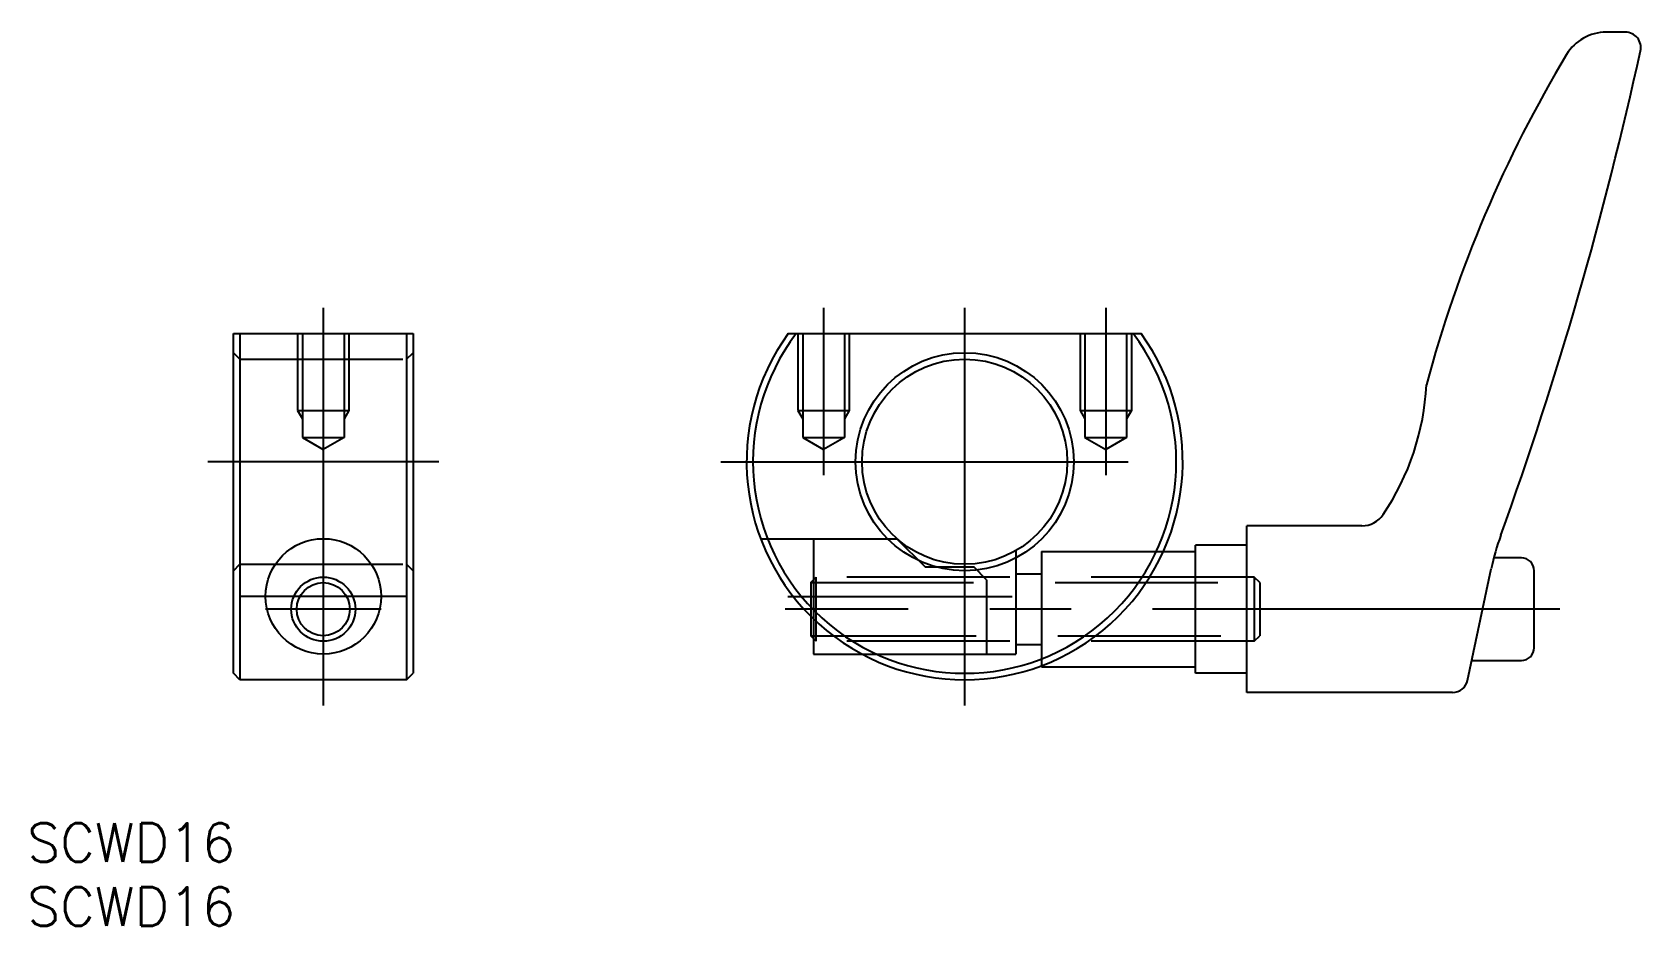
# Model space of a CAD drawing. Extents: x -73 to 53, y -36 to 34.
import ezdxf

# ---------------------------------------------------------------- set-up
doc = ezdxf.new("R2010")
doc.units = 0
doc.linetypes.add('CENTER', pattern=[50.8, 31.75, -6.35, 6.35, -6.35])
doc.linetypes.add('DASHED', pattern=[19.05, 12.7, -6.35])
doc.layers.get('0').update_dxf_attribs({"linetype": 'CONTINUOUS'})
doc.layers.add('CENTER', color=1, linetype='CENTER')
doc.styles.get("Standard").update_dxf_attribs({"font": 'txt.shx', "height": 3, "bigfont": 'bigfont.shx'})

msp = doc.modelspace()

# ---------------------------------------------------------------- linework, layer by layer
at = {"color": 7, "linetype": 'CONTINUOUS'}
for p, q in [((51.51, 33.5), (50.01, 33.5)), ((-57, -16.5), (-57, 10)), ((-57, 10), (-43, 10)), ((-56.5, 10), (-56.5, -17)), ((-43.5, 10), (-43.5, -17)), ((-43, 10), (-43, -16.5)), ((-13.75, 10), (13.75, 10)), ((22, -18), (22, -5)), ((30.97, -5), (22, -5)), ((15.49, -7), (18, -7)), ((22, -6.5), (18, -6.5)), ((18, -16.5), (18, -6.5)), ((43.4, -7.5), (41.25, -7.5)), ((39.2, -17.05), (41.05, -8.36)), ((44.4, -14.5), (44.4, -8.5)), ((-12, -12.04), (-12, -13.57)), ((-11.79, -12.25), (-11.79, -15)), ((-11.79, -13.78), (-12, -13.57)), ((-11.79, -15), (-8, -15)), ((6, -15.91), (6, -16)), ((6, -16), (18, -16)), ((39.53, -15.5), (43.4, -15.5)), ((-56.5, -17), (-57, -16.5)), ((-43.5, -17), (-56.5, -17)), ((-43.5, -17), (-43, -16.5)), ((22, -16.5), (18, -16.5)), ((38.03, -18), (22, -18))]:
    msp.add_line(p, q, dxfattribs=at)
at = {"color": 3, "linetype": 'DASHED'}
for p, q in [((-52, 10), (-52, 4)), ((-51.62, 10), (-51.62, 1.9)), ((-48.38, 10), (-48.38, 1.9)), ((-48, 10), (-48, 4)), ((-13, 10), (-13, 4)), ((-12.62, 10), (-12.62, 1.9)), ((-9.38, 10), (-9.38, 1.9)), ((-9, 10), (-9, 4)), ((9, 10), (9, 4)), ((9.38, 10), (9.38, 1.9)), ((12.62, 10), (12.62, 1.9)), ((13, 10), (13, 4)), ((-56.5, 8), (-57, 8.5)), ((-56.5, 8), (-43.5, 8)), ((-43.5, 8), (-43, 8.5)), ((-52, 4), (-48, 4)), ((-52, 4), (-51.62, 3.34)), ((-48, 4), (-48.38, 3.34)), ((-13, 4), (-9, 4)), ((-13, 4), (-12.62, 3.34)), ((-9, 4), (-9.38, 3.34)), ((9, 4), (13, 4)), ((9, 4), (9.38, 3.34)), ((13, 4), (12.62, 3.34)), ((-51.62, 1.9), (-50, 0.96)), ((-51.62, 1.9), (-48.38, 1.9)), ((-48.38, 1.9), (-50, 0.96)), ((-12.62, 1.9), (-11, 0.96)), ((-12.62, 1.9), (-9.38, 1.9)), ((-9.38, 1.9), (-11, 0.96)), ((9.38, 1.9), (11, 0.96)), ((9.38, 1.9), (12.62, 1.9)), ((12.62, 1.9), (11, 0.96)), ((-15.91, -6), (-5.29, -6)), ((-11.79, -6), (-11.79, -12.25)), ((-5.29, -6), (-3.09, -8.2)), ((4, -6.93), (4, -15)), ((6, -7), (6, -15.91)), ((6, -7), (15.49, -7)), ((-57, -8.5), (-56.5, -8)), ((-56.5, -8), (-43.5, -8)), ((-43, -8.5), (-43.5, -8)), ((-3.09, -8.2), (0.71, -8.2)), ((1.71, -9.2), (0.71, -8.2)), ((4, -8.75), (6, -8.75)), ((-12, -9.43), (-11.57, -9)), ((-12, -9.43), (23, -9.43)), ((-12, -9.43), (-12, -12.04)), ((22.57, -9), (-11.79, -9)), ((-11.57, -14), (-11.57, -9)), ((1.71, -9.2), (1.71, -15)), ((23, -9.43), (22.57, -9)), ((22.57, -9), (22.57, -14)), ((23, -9.43), (23, -13.57)), ((-11.79, -13.57), (23, -13.57)), ((-11.57, -14), (-11.79, -13.78)), ((22.57, -14), (23, -13.57)), ((22.57, -14), (-11.79, -14)), ((-8, -15), (4, -15)), ((4, -14.25), (6, -14.25))]:
    msp.add_line(p, q, dxfattribs=at)
at = {"color": 3, "linetype": 'CONTINUOUS'}
msp.add_line((-12, -13.57), (-11.79, -13.57), dxfattribs=at)
at = {"color": 7, "linetype": 'CONTINUOUS'}
for centre, radius in [((0, 0), 8.5), ((0, 0), 8), ((-50, -10.5), 4.5), ((-50, -11.5), 2.5)]:
    msp.add_circle(centre, radius, dxfattribs=at)
at = {"color": 3, "linetype": 'CONTINUOUS'}
msp.add_circle((-50, -11.5), 2.07, dxfattribs=at)
at = {"color": 7, "linetype": 'CONTINUOUS'}
for centre, radius, start, end in [((50.01, 29.9), 3.6, 90, 148.9708), ((51.51, 32.3), 1.2, 347.6798, 90), ((132.62, -19.79), 100, 148.9708, 165.0534), ((-240.41, 96.06), 300, 340.1658, 347.6798), ((0, 0), 17, 143.9681, 36.0319), ((0, 0), 16.5, 142.6948, 37.3052), ((16.03, 7.04), 20, 326.1142, 357.0316), ((30.97, -3), 2, 270, 326.1142), ((60.61, -12.52), 20, 160.1658, 168), ((43.4, -8.5), 1, 0, 90), ((43.4, -14.5), 1, 270, 0), ((38.03, -16.8), 1.2, 270, 348)]:
    msp.add_arc(centre, radius, start, end, dxfattribs=at)
at = {"layer": 'CENTER', "color": 1, "linetype": 'CENTER'}
for p, q in [((-50, 12), (-50, -19)), ((-11, 12), (-11, -1.04)), ((0, 12), (0, -19)), ((11, 12), (11, -1.04)), ((-41, 0), (-59, 0)), ((-19, 0), (19, 0)), ((-43.5, -10.5), (-56.5, -10.5)), ((-13.79, -10.5), (3.71, -10.5)), ((-45.5, -11.5), (-54.5, -11.5)), ((46.4, -11.5), (-14, -11.5))]:
    msp.add_line(p, q, dxfattribs=at)

# ---------------------------------------------------------------- texts
at = {"color": 7, "linetype": 'CONTINUOUS'}
for p in [(-73.08, -31.19), (-73.08, -36.19)]:
    msp.add_text('SCWD16', height=3, dxfattribs=at).set_placement(p)

doc.saveas('drawing.dxf')
